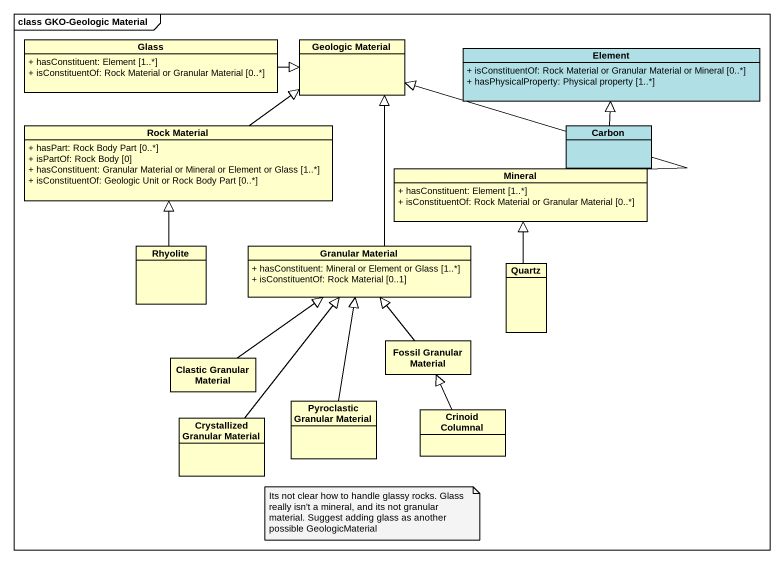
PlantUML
@startuml
mainframe class GKO-Geologic Material
hide circle
hide empty members
skinparam classAttributeIconSize 0
class Glass {
  + hasConstituent: Element [1..*]
  + isConstituentOf: Rock Material or Granular Material [0..*]
}
class "Geologic Material" as Geologic_Material
class Element #B0E0E6 {
  + isConstituentOf: Rock Material or Granular Material or Mineral [0..*]
  + hasPhysicalProperty: Physical property [1..*]
}
class "Rock Material" as Rock_Material {
  + hasPart: Rock Body Part [0..*]
  + isPartOf: Rock Body [0]
  + hasConstituent: Granular Material or Mineral or Element or Glass [1..*]
  + isConstituentOf: Geologic Unit or Rock Body Part [0..*]
}
class Carbon #B0E0E6
class Mineral {
  + hasConstituent: Element [1..*]
  + isConstituentOf: Rock Material or Granular Material [0..*]
}
class Rhyolite
class "Granular Material" as Granular_Material {
  + hasConstituent: Mineral or Element or Glass [1..*]
  + isConstituentOf: Rock Material [0..1]
}
class Quartz
class "Fossil Granular Material" as Fossil_Granular_Material
class "Clastic Granular Material" as Clastic_Granular_Material
class "Crystallized Granular Material" as Crystallized_Granular
class "Pyroclastic Granular Material" as Pyroclastic_Granular
class "Crinoid Columnal" as Crinoid_Columnal
Glass -right-|> Geologic_Material
Rock_Material -right-|> Geologic_Material
Carbon -up-|> Element
Mineral -up-|> Geologic_Material
Rhyolite -up-|> Rock_Material
Granular_Material -up-|> Geologic_Material
Quartz -up-|> Mineral
Fossil_Granular_Material -up-|> Granular_Material
Clastic_Granular_Material -up-|> Granular_Material
Crystallized_Granular -up-|> Granular_Material
Pyroclastic_Granular -up-|> Granular_Material
Crinoid_Columnal -up-|> Fossil_Granular_Material
note as N1
  Its not clear how to handle glassy rocks. Glass really isn't a mineral, and its not granular material. Suggest adding glass as another possible GeologicMaterial
end note
@enduml
